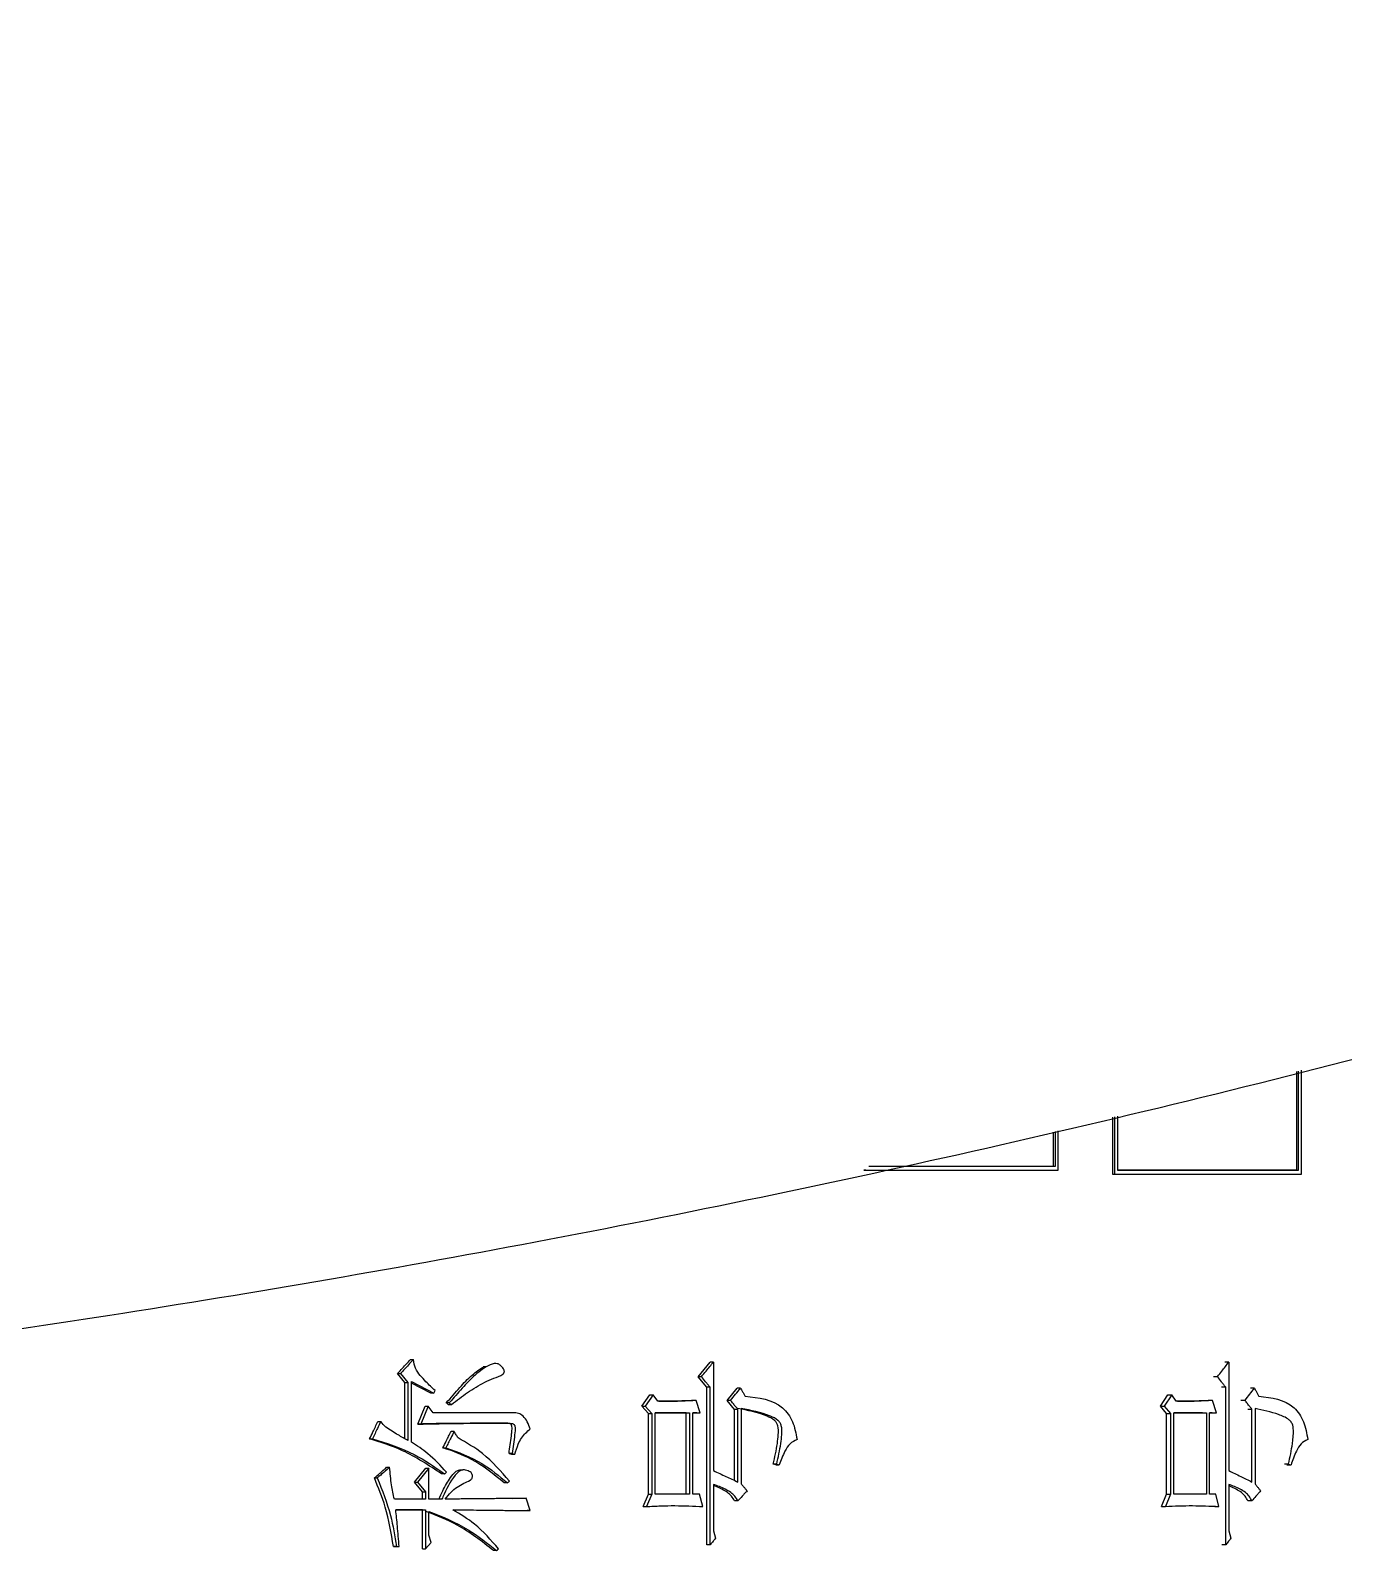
# Model space of a CAD drawing. Header units: millimetres. Extents: x 2687 to 4367, y 1046 to 2234.
# Drawn here: x 3458.55 to 3475.95, y 1383.88 to 1404.03 of the extents above; entities that cross this region are included whole.
import ezdxf

# ---------------------------------------------------------------- set-up
doc = ezdxf.new("R2010")
doc.units = ezdxf.units.MM

msp = doc.modelspace()

# ---------------------------------------------------------------- linework, layer by layer
at = {"color": 7, "linetype": 'Continuous', "lineweight": 25}
for p, q in [((3475.322, 1390.23), (3475.322, 1388.922)), ((3475.349, 1388.922), (3475.349, 1390.237)), ((3475.387, 1388.872), (3475.387, 1390.247)), ((3472.886, 1389.625), (3472.886, 1388.872)), ((3472.912, 1389.631), (3472.912, 1388.872)), ((3472.951, 1389.641), (3472.951, 1388.922)), ((3472.098, 1389.429), (3472.098, 1388.972)), ((3472.123, 1389.435), (3472.123, 1388.972)), ((3472.162, 1388.922), (3472.162, 1389.445)), ((3472.123, 1388.972), (3472.098, 1388.972)), ((3469.59, 1388.922), (3472.137, 1388.922)), ((3469.614, 1388.922), (3469.59, 1388.922)), ((3472.137, 1388.922), (3472.162, 1388.922)), ((3472.886, 1388.872), (3473.325, 1388.872)), ((3472.886, 1388.872), (3472.912, 1388.872)), ((3473.528, 1388.872), (3475.36, 1388.872)), ((3475.322, 1388.922), (3475.349, 1388.922)), ((3475.36, 1388.872), (3475.387, 1388.872)), ((3463.582, 1386.414), (3463.622, 1386.414)), ((3467.395, 1386.186), (3467.552, 1386.381)), ((3467.597, 1386.381), (3467.552, 1386.381)), ((3467.597, 1386.381), (3467.597, 1384.942)), ((3474.425, 1386.381), (3474.372, 1386.381)), ((3474.425, 1386.381), (3474.425, 1384.942)), ((3463.412, 1386.23), (3463.451, 1386.23)), ((3463.51, 1386.111), (3463.412, 1386.23)), ((3463.451, 1386.23), (3463.55, 1386.111)), ((3464.587, 1386.317), (3464.546, 1386.317)), ((3467.439, 1386.186), (3467.395, 1386.186)), ((3467.508, 1386.046), (3467.395, 1386.186)), ((3474.276, 1386.186), (3474.223, 1386.186)), ((3463.51, 1386.111), (3463.55, 1386.111)), ((3463.51, 1385.365), (3463.51, 1386.111)), ((3463.55, 1386.111), (3463.55, 1385.343)), ((3463.595, 1386.121), (3463.892, 1385.97)), ((3463.595, 1385.321), (3463.595, 1386.121)), ((3463.852, 1385.97), (3463.595, 1386.101)), ((3463.892, 1385.97), (3463.852, 1385.97)), ((3463.892, 1385.97), (3463.909, 1386.002)), ((3466.648, 1385.797), (3466.754, 1385.948)), ((3466.797, 1385.948), (3466.691, 1385.797)), ((3466.754, 1385.948), (3466.797, 1385.948)), ((3466.859, 1385.862), (3466.797, 1385.948)), ((3467.553, 1386.046), (3467.508, 1386.046)), ((3467.508, 1383.958), (3467.508, 1386.046)), ((3467.553, 1383.958), (3467.553, 1386.046)), ((3467.779, 1385.873), (3467.91, 1386.035)), ((3467.956, 1386.035), (3467.91, 1386.035)), ((3473.518, 1385.797), (3473.617, 1385.948)), ((3473.67, 1385.948), (3473.57, 1385.797)), ((3473.617, 1385.948), (3473.67, 1385.948)), ((3473.728, 1385.862), (3473.67, 1385.948)), ((3474.384, 1386.046), (3474.33, 1386.046)), ((3474.384, 1383.958), (3474.384, 1386.046)), ((3474.764, 1386.035), (3474.71, 1386.035)), ((3463.681, 1385.559), (3463.78, 1385.797)), ((3463.82, 1385.797), (3463.721, 1385.559)), ((3463.78, 1385.797), (3463.82, 1385.797)), ((3463.883, 1385.71), (3463.82, 1385.797)), ((3464.098, 1385.84), (3464.058, 1385.84)), ((3464.085, 1385.819), (3464.125, 1385.819)), ((3466.648, 1385.797), (3466.691, 1385.797)), ((3466.736, 1385.7), (3466.648, 1385.797)), ((3466.691, 1385.797), (3466.78, 1385.7)), ((3467.369, 1385.873), (3467.324, 1385.873)), ((3467.421, 1385.71), (3467.369, 1385.873)), ((3467.824, 1385.873), (3467.779, 1385.873)), ((3467.875, 1385.754), (3467.779, 1385.873)), ((3467.921, 1385.754), (3467.875, 1385.754)), ((3467.875, 1384.812), (3467.875, 1385.754)), ((3467.921, 1384.791), (3467.921, 1385.754)), ((3467.964, 1385.765), (3467.964, 1384.769)), ((3473.518, 1385.797), (3473.57, 1385.797)), ((3473.601, 1385.7), (3473.518, 1385.797)), ((3473.57, 1385.797), (3473.653, 1385.7)), ((3474.21, 1385.873), (3474.157, 1385.873)), ((3474.26, 1385.71), (3474.21, 1385.873)), ((3474.64, 1385.873), (3474.586, 1385.873)), ((3474.731, 1385.754), (3474.677, 1385.754)), ((3474.731, 1384.791), (3474.731, 1385.754)), ((3474.772, 1385.765), (3474.772, 1384.769)), ((3463.681, 1385.559), (3463.721, 1385.559)), ((3464.948, 1385.71), (3463.883, 1385.71)), ((3464.862, 1385.57), (3464.903, 1385.57)), ((3466.736, 1385.7), (3466.78, 1385.7)), ((3466.736, 1384.629), (3466.736, 1385.7)), ((3466.78, 1385.7), (3466.78, 1384.629)), ((3466.824, 1384.629), (3466.824, 1385.71)), ((3466.824, 1385.71), (3467.281, 1385.71)), ((3467.237, 1385.71), (3466.824, 1385.71)), ((3467.237, 1385.71), (3467.281, 1385.71)), ((3467.237, 1384.629), (3467.237, 1385.71)), ((3467.281, 1385.71), (3467.281, 1384.629)), ((3467.325, 1384.629), (3467.325, 1385.71)), ((3467.325, 1385.71), (3467.421, 1385.71)), ((3467.377, 1385.71), (3467.325, 1385.71)), ((3467.377, 1385.71), (3467.421, 1385.71)), ((3473.601, 1385.7), (3473.653, 1385.7)), ((3473.601, 1384.629), (3473.601, 1385.7)), ((3473.653, 1385.7), (3473.653, 1384.629)), ((3473.695, 1385.71), (3474.127, 1385.71)), ((3474.074, 1385.71), (3473.695, 1385.71)), ((3473.695, 1384.629), (3473.695, 1385.71)), ((3474.074, 1385.71), (3474.127, 1385.71)), ((3474.127, 1385.71), (3474.127, 1384.629)), ((3474.169, 1384.629), (3474.169, 1385.71)), ((3474.169, 1385.71), (3474.26, 1385.71)), ((3474.206, 1385.71), (3474.169, 1385.71)), ((3474.206, 1385.71), (3474.26, 1385.71)), ((3463.042, 1385.364), (3463.081, 1385.364)), ((3464.161, 1385.462), (3464.121, 1385.462)), ((3464.013, 1385.245), (3464.053, 1385.245)), ((3464.93, 1385.17), (3464.889, 1385.17)), ((3464.889, 1385.17), (3464.924, 1385.159)), ((3464.93, 1385.17), (3464.966, 1385.159)), ((3463.268, 1384.986), (3463.307, 1384.986)), ((3463.636, 1384.791), (3463.789, 1384.975)), ((3463.829, 1384.975), (3463.676, 1384.791)), ((3463.789, 1384.975), (3463.829, 1384.975)), ((3463.829, 1384.564), (3463.829, 1384.975)), ((3464.276, 1384.95), (3464.235, 1384.95)), ((3468.435, 1385.029), (3468.39, 1385.029)), ((3468.424, 1385.018), (3468.39, 1385.029)), ((3468.424, 1385.018), (3468.47, 1385.018)), ((3468.435, 1385.029), (3468.47, 1385.018)), ((3475.216, 1385.029), (3475.162, 1385.029)), ((3475.194, 1385.018), (3475.249, 1385.018)), ((3475.216, 1385.029), (3475.249, 1385.018)), ((3463.105, 1384.845), (3463.144, 1384.845)), ((3463.636, 1384.791), (3463.676, 1384.791)), ((3463.744, 1384.661), (3463.636, 1384.791)), ((3463.676, 1384.791), (3463.784, 1384.661)), ((3464.035, 1384.899), (3463.995, 1384.899)), ((3464.867, 1384.78), (3464.826, 1384.78)), ((3467.597, 1384.759), (3467.597, 1384.142)), ((3474.425, 1384.759), (3474.425, 1384.142)), ((3463.784, 1384.564), (3463.37, 1384.564)), ((3463.744, 1384.661), (3463.784, 1384.661)), ((3463.744, 1384.564), (3463.744, 1384.661)), ((3463.784, 1384.661), (3463.784, 1384.564)), ((3463.999, 1384.564), (3463.829, 1384.564)), ((3464.938, 1384.573), (3465.076, 1384.575)), ((3465.076, 1384.575), (3465.117, 1384.575)), ((3465.171, 1384.412), (3465.117, 1384.575)), ((3466.666, 1384.466), (3466.736, 1384.629)), ((3466.78, 1384.629), (3466.709, 1384.466)), ((3466.736, 1384.629), (3466.78, 1384.629)), ((3467.281, 1384.629), (3466.824, 1384.629)), ((3467.413, 1384.629), (3467.325, 1384.629)), ((3467.457, 1384.466), (3467.413, 1384.629)), ((3467.921, 1384.542), (3467.875, 1384.542)), ((3473.534, 1384.467), (3473.601, 1384.629)), ((3473.653, 1384.629), (3473.587, 1384.467)), ((3473.601, 1384.629), (3473.653, 1384.629)), ((3474.127, 1384.629), (3473.695, 1384.629)), ((3474.251, 1384.629), (3474.169, 1384.629)), ((3474.293, 1384.467), (3474.251, 1384.629)), ((3474.731, 1384.542), (3474.677, 1384.542)), ((3463.388, 1384.423), (3463.784, 1384.423)), ((3463.744, 1384.423), (3463.388, 1384.423)), ((3463.744, 1384.423), (3463.784, 1384.423)), ((3463.744, 1383.904), (3463.744, 1384.423)), ((3463.784, 1384.423), (3463.784, 1383.904)), ((3463.829, 1384.088), (3463.829, 1384.401)), ((3465.171, 1384.412), (3465.129, 1384.412)), ((3466.666, 1384.466), (3466.709, 1384.466)), ((3467.412, 1384.466), (3467.457, 1384.466)), ((3473.534, 1384.467), (3473.587, 1384.467)), ((3474.24, 1384.467), (3474.293, 1384.467)), ((3467.597, 1384.142), (3467.623, 1384.045)), ((3474.425, 1384.142), (3474.45, 1384.045)), ((3463.397, 1383.936), (3463.358, 1383.936)), ((3463.358, 1383.936), (3463.394, 1383.936)), ((3463.394, 1383.936), (3463.433, 1383.936)), ((3463.397, 1383.936), (3463.433, 1383.936)), ((3463.784, 1383.904), (3463.856, 1383.99)), ((3463.856, 1383.99), (3463.829, 1384.088)), ((3467.553, 1383.958), (3467.508, 1383.958)), ((3474.384, 1383.958), (3474.331, 1383.958)), ((3463.744, 1383.904), (3463.784, 1383.904)), ((3464.725, 1383.882), (3464.684, 1383.882))]:
    msp.add_line(p, q, dxfattribs=at)
at = {"color": 7, "linetype": 'Continuous', "lineweight": 25, "flags": 128}
for points in [[(3464.085, 1385.819), (3464.078, 1385.824), (3464.071, 1385.83), (3464.058, 1385.84)], [(3464.098, 1385.84), (3464.111, 1385.829), (3464.125, 1385.819)], [(3464.924, 1385.159), (3464.941, 1385.159), (3464.953, 1385.159), (3464.966, 1385.159)], [(3464.035, 1384.899), (3464.042, 1384.905), (3464.052, 1384.913), (3464.062, 1384.921)], [(3464.867, 1384.78), (3464.874, 1384.786), (3464.884, 1384.794), (3464.894, 1384.802)], [(3464.725, 1383.882), (3464.738, 1383.893), (3464.751, 1383.904)]]:
    msp.add_lwpolyline(points, dxfattribs=at)
at = {"color": 7, "linetype": 'Continuous', "lineweight": 25}
for points, knots in [([(3433.103, 1384.998), (3435.663, 1385.023), (3439.244, 1385.058), (3444.513, 1385.337), (3448.977, 1385.672), (3454.293, 1386.238), (3459.862, 1387.011), (3465.676, 1388.021), (3471.647, 1389.277), (3477.723, 1390.788), (3483.861, 1392.558), (3490.026, 1394.593), (3496.19, 1396.892), (3502.327, 1399.457), (3508.415, 1402.288), (3514.434, 1405.381), (3520.367, 1408.736), (3526.196, 1412.348), (3531.906, 1416.214), (3537.482, 1420.328), (3542.909, 1424.685), (3548.175, 1429.279), (3553.266, 1434.104), (3558.171, 1439.151), (3562.878, 1444.414), (3567.375, 1449.884), (3571.654, 1455.553), (3575.702, 1461.41), (3579.512, 1467.446), (3583.074, 1473.652), (3586.379, 1480.017), (3589.42, 1486.53), (3592.189, 1493.179), (3594.679, 1499.953), (3596.885, 1506.841), (3598.799, 1513.83), (3600.418, 1520.907), (3601.736, 1528.061), (3602.749, 1535.278), (3603.453, 1542.545), (3603.846, 1549.849), (3603.925, 1557.177), (3603.688, 1564.515), (3603.134, 1571.85), (3602.261, 1579.168), (3601.071, 1586.455), (3599.563, 1593.697), (3597.738, 1600.882), (3595.598, 1607.995), (3593.144, 1615.022), (3590.379, 1621.951), (3587.306, 1628.767), (3583.929, 1635.458), (3580.251, 1642.01), (3576.278, 1648.41), (3572.013, 1654.645), (3567.462, 1660.703), (3562.63, 1666.571), (3557.522, 1672.238), (3552.146, 1677.69), (3546.699, 1682.738), (3541.226, 1687.39), (3535.768, 1691.66), (3530.143, 1695.702), (3524.361, 1699.51), (3518.434, 1703.079), (3512.371, 1706.4), (3506.185, 1709.471), (3499.889, 1712.284), (3493.495, 1714.836), (3487.02, 1717.122), (3480.482, 1719.139), (3473.907, 1720.881), (3467.335, 1722.346), (3460.841, 1723.527), (3454.551, 1724.425), (3449.028, 1725.008), (3444.145, 1725.376), (3439.321, 1725.615), (3433.346, 1725.732), (3427.829, 1725.622), (3422.56, 1725.35), (3418.096, 1725.013), (3412.78, 1724.448), (3407.211, 1723.674), (3401.397, 1722.664), (3395.426, 1721.408), (3389.35, 1719.898), (3383.212, 1718.127), (3377.047, 1716.093), (3370.883, 1713.793), (3364.746, 1711.228), (3358.658, 1708.398), (3352.639, 1705.304), (3346.706, 1701.949), (3340.877, 1698.337), (3335.167, 1694.472), (3329.592, 1690.357), (3324.164, 1686), (3318.899, 1681.406), (3313.807, 1676.582), (3308.902, 1671.534), (3304.196, 1666.271), (3299.698, 1660.801), (3295.42, 1655.133), (3291.371, 1649.275), (3287.561, 1643.239), (3283.999, 1637.033), (3280.695, 1630.668), (3277.652, 1624.156), (3274.89, 1617.505), (3272.553, 1611.223), (3271.274, 1607.118), (3270.711, 1605.309)], [0, 0, 0, 0, 0.010207, 0.014274, 0.021037, 0.028056, 0.035587, 0.043451, 0.051578, 0.059911, 0.06841, 0.077044, 0.085791, 0.094634, 0.103558, 0.112554, 0.121612, 0.130726, 0.13989, 0.149098, 0.158347, 0.167633, 0.176954, 0.186306, 0.195688, 0.205098, 0.214535, 0.223996, 0.233481, 0.242989, 0.252518, 0.262068, 0.271639, 0.281229, 0.290838, 0.300466, 0.310113, 0.319778, 0.329461, 0.339162, 0.348881, 0.358618, 0.368373, 0.378146, 0.387938, 0.397748, 0.407578, 0.417427, 0.427296, 0.437185, 0.447097, 0.457031, 0.466988, 0.47697, 0.486979, 0.497016, 0.507082, 0.517181, 0.527315, 0.537488, 0.547704, 0.556915, 0.566123, 0.575327, 0.584526, 0.593719, 0.602905, 0.612082, 0.621247, 0.630396, 0.639524, 0.64862, 0.657668, 0.666638, 0.675463, 0.683979, 0.691963, 0.697606, 0.703501, 0.71122, 0.721427, 0.725494, 0.732257, 0.739276, 0.746807, 0.754671, 0.762798, 0.771131, 0.77963, 0.788264, 0.797011, 0.805853, 0.814778, 0.823774, 0.832832, 0.841946, 0.85111, 0.860318, 0.869567, 0.878853, 0.888174, 0.897526, 0.906908, 0.916318, 0.925755, 0.935216, 0.944701, 0.954208, 0.963738, 0.973288, 0.982858, 0.992449, 1, 1, 1, 1]), ([(3472.123, 1388.972), (3471.871, 1388.972), (3471.365, 1388.972), (3470.542, 1388.972), (3469.969, 1388.972), (3469.654, 1388.972)], [0, 0, 0, 0, 0.309667, 0.619333, 1, 1, 1, 1]), ([(3472.098, 1388.972), (3471.894, 1388.972), (3471.486, 1388.972), (3470.674, 1388.972), (3470.06, 1388.972), (3469.654, 1388.972)], [0, 0, 0, 0, 0.252458, 0.504916, 1, 1, 1, 1]), ([(3469.614, 1388.922), (3469.871, 1388.922), (3470.385, 1388.922), (3471.236, 1388.922), (3471.826, 1388.922), (3472.162, 1388.922)], [0, 0, 0, 0, 0.300085, 0.60017, 1, 1, 1, 1]), ([(3472.912, 1388.872), (3473.162, 1388.872), (3473.662, 1388.872), (3474.488, 1388.872), (3475.06, 1388.872), (3475.387, 1388.872)], [0, 0, 0, 0, 0.300085, 0.60017, 1, 1, 1, 1]), ([(3472.951, 1388.922), (3473.201, 1388.922), (3473.701, 1388.922), (3474.501, 1388.922), (3475.048, 1388.922), (3475.349, 1388.922)], [0, 0, 0, 0, 0.309667, 0.619333, 1, 1, 1, 1]), ([(3475.322, 1388.922), (3475.124, 1388.922), (3474.729, 1388.922), (3473.941, 1388.922), (3473.345, 1388.922), (3472.951, 1388.922)], [0, 0, 0, 0, 0.252756, 0.505512, 1, 1, 1, 1]), ([(3463.412, 1386.23), (3463.434, 1386.253), (3463.473, 1386.296), (3463.53, 1386.357), (3463.565, 1386.395), (3463.582, 1386.414)], [0, 0, 0, 0, 0.386356, 0.693178, 1, 1, 1, 1]), ([(3463.622, 1386.414), (3463.6, 1386.39), (3463.56, 1386.347), (3463.503, 1386.286), (3463.468, 1386.248), (3463.451, 1386.23)], [0, 0, 0, 0, 0.386102, 0.693051, 1, 1, 1, 1]), ([(3463.909, 1386.002), (3463.868, 1386.041), (3463.8, 1386.105), (3463.713, 1386.202), (3463.642, 1386.295), (3463.629, 1386.374), (3463.622, 1386.414)], [0, 0, 0, 0, 0.335019, 0.553277, 0.774167, 1, 1, 1, 1]), ([(3464.125, 1385.819), (3464.196, 1385.873), (3464.337, 1385.982), (3464.528, 1386.095), (3464.684, 1386.172), (3464.778, 1386.192), (3464.819, 1386.229), (3464.826, 1386.243), (3464.828, 1386.259), (3464.823, 1386.28), (3464.805, 1386.31), (3464.775, 1386.34), (3464.735, 1386.361), (3464.687, 1386.364), (3464.582, 1386.324), (3464.436, 1386.212), (3464.266, 1386.033), (3464.155, 1385.907), (3464.099, 1385.842), (3464.098, 1385.84)], [0, 0, 0, 0, 0.146382, 0.292955, 0.366204, 0.439427, 0.447746, 0.45616, 0.463429, 0.472823, 0.489455, 0.518149, 0.540935, 0.563855, 0.597101, 0.728178, 0.861562, 0.99717, 1, 1, 1, 1]), ([(3467.439, 1386.186), (3467.459, 1386.211), (3467.496, 1386.256), (3467.548, 1386.321), (3467.581, 1386.361), (3467.597, 1386.381)], [0, 0, 0, 0, 0.384573, 0.692287, 1, 1, 1, 1]), ([(3474.276, 1386.186), (3474.295, 1386.211), (3474.33, 1386.256), (3474.379, 1386.321), (3474.41, 1386.361), (3474.425, 1386.381)], [0, 0, 0, 0, 0.384573, 0.692287, 1, 1, 1, 1]), ([(3464.058, 1385.84), (3464.118, 1385.908), (3464.228, 1386.034), (3464.384, 1386.204), (3464.497, 1386.281), (3464.547, 1386.315)], [0, 0, 0, 0, 0.394472, 0.728822, 1, 1, 1, 1]), ([(3467.553, 1386.046), (3467.543, 1386.058), (3467.523, 1386.083), (3467.485, 1386.13), (3467.457, 1386.164), (3467.439, 1386.186)], [0, 0, 0, 0, 0.266245, 0.532491, 1, 1, 1, 1]), ([(3474.384, 1386.046), (3474.374, 1386.058), (3474.355, 1386.083), (3474.319, 1386.13), (3474.293, 1386.165), (3474.276, 1386.186)], [0, 0, 0, 0, 0.266245, 0.532491, 1, 1, 1, 1]), ([(3467.824, 1385.873), (3467.846, 1385.9), (3467.89, 1385.954), (3467.934, 1386.008), (3467.956, 1386.035)], [0, 0, 0, 0, 0.499999, 1, 1, 1, 1]), ([(3467.956, 1386.035), (3467.963, 1386.021), (3467.978, 1385.996), (3467.998, 1385.96), (3468.01, 1385.938), (3468.017, 1385.927)], [0, 0, 0, 0, 0.39043, 0.695215, 1, 1, 1, 1]), ([(3474.64, 1385.873), (3474.661, 1385.9), (3474.702, 1385.954), (3474.743, 1386.008), (3474.764, 1386.035)], [0, 0, 0, 0, 0.499999, 1, 1, 1, 1]), ([(3474.764, 1386.035), (3474.771, 1386.021), (3474.785, 1385.996), (3474.804, 1385.96), (3474.816, 1385.938), (3474.822, 1385.927)], [0, 0, 0, 0, 0.39043, 0.695215, 1, 1, 1, 1]), ([(3467.369, 1385.873), (3467.365, 1385.872), (3467.356, 1385.872), (3467.344, 1385.871), (3467.331, 1385.871), (3467.318, 1385.87), (3467.306, 1385.869), (3467.293, 1385.869), (3467.283, 1385.868), (3467.272, 1385.868), (3467.262, 1385.867), (3467.249, 1385.867), (3467.232, 1385.866), (3467.216, 1385.865), (3467.199, 1385.865), (3467.186, 1385.865), (3467.169, 1385.864), (3467.153, 1385.864), (3467.136, 1385.863), (3467.123, 1385.863), (3467.106, 1385.863), (3467.089, 1385.862), (3467.073, 1385.862), (3467.056, 1385.862), (3467.039, 1385.862), (3467.022, 1385.862), (3467.01, 1385.862), (3466.997, 1385.862), (3466.984, 1385.862), (3466.974, 1385.862), (3466.965, 1385.862), (3466.957, 1385.862), (3466.948, 1385.862), (3466.94, 1385.862), (3466.934, 1385.862), (3466.927, 1385.862), (3466.919, 1385.862), (3466.911, 1385.862), (3466.902, 1385.862), (3466.894, 1385.862), (3466.885, 1385.862), (3466.877, 1385.862), (3466.869, 1385.862), (3466.863, 1385.862), (3466.859, 1385.862)], [0, 0, 0, 0, 0.024742, 0.049483, 0.074225, 0.098967, 0.123709, 0.14845, 0.173192, 0.185563, 0.210305, 0.235047, 0.259788, 0.309272, 0.334014, 0.358756, 0.383497, 0.432981, 0.457723, 0.482464, 0.507206, 0.55669, 0.581432, 0.606173, 0.655657, 0.680399, 0.70514, 0.729882, 0.754624, 0.779366, 0.791736, 0.804107, 0.828849, 0.84122, 0.853591, 0.865962, 0.878333, 0.903074, 0.915445, 0.927816, 0.952558, 0.964929, 0.9773, 1, 1, 1, 1]), ([(3466.874, 1385.862), (3466.888, 1385.862), (3466.97, 1385.862), (3467.121, 1385.863), (3467.257, 1385.87), (3467.324, 1385.873)], [0, 0, 0, 0, 0.093797, 0.546774, 1, 1, 1, 1]), ([(3467.921, 1385.754), (3467.91, 1385.766), (3467.889, 1385.792), (3467.857, 1385.832), (3467.835, 1385.859), (3467.824, 1385.873)], [0, 0, 0, 0, 0.314653, 0.657326, 1, 1, 1, 1]), ([(3468.39, 1385.029), (3468.41, 1385.12), (3468.439, 1385.248), (3468.458, 1385.418), (3468.46, 1385.513), (3468.436, 1385.578), (3468.389, 1385.627), (3468.218, 1385.708), (3468.05, 1385.74), (3467.919, 1385.765)], [0, 0, 0, 0, 0.238634, 0.338047, 0.438194, 0.475532, 0.512995, 0.619423, 1, 1, 1, 1]), ([(3468.435, 1385.029), (3468.456, 1385.12), (3468.485, 1385.248), (3468.504, 1385.418), (3468.506, 1385.513), (3468.482, 1385.578), (3468.435, 1385.627), (3468.264, 1385.708), (3468.096, 1385.74), (3467.964, 1385.765)], [0, 0, 0, 0, 0.238484, 0.337767, 0.43778, 0.475122, 0.512592, 0.618725, 1, 1, 1, 1]), ([(3468.017, 1385.927), (3468.197, 1385.909), (3468.452, 1385.883), (3468.662, 1385.594), (3468.69, 1385.435), (3468.705, 1385.353)], [0, 0, 0, 0, 0.544628, 0.767125, 1, 1, 1, 1]), ([(3474.21, 1385.873), (3474.206, 1385.873), (3474.198, 1385.872), (3474.186, 1385.871), (3474.174, 1385.871), (3474.163, 1385.87), (3474.151, 1385.869), (3474.139, 1385.869), (3474.129, 1385.868), (3474.119, 1385.868), (3474.109, 1385.867), (3474.097, 1385.867), (3474.081, 1385.866), (3474.065, 1385.866), (3474.049, 1385.865), (3474.038, 1385.865), (3474.022, 1385.864), (3474.006, 1385.864), (3473.99, 1385.863), (3473.978, 1385.863), (3473.962, 1385.863), (3473.946, 1385.863), (3473.93, 1385.862), (3473.914, 1385.862), (3473.898, 1385.862), (3473.883, 1385.862), (3473.871, 1385.862), (3473.859, 1385.862), (3473.847, 1385.862), (3473.837, 1385.862), (3473.829, 1385.862), (3473.821, 1385.862), (3473.813, 1385.862), (3473.805, 1385.862), (3473.799, 1385.862), (3473.793, 1385.862), (3473.785, 1385.862), (3473.777, 1385.862), (3473.769, 1385.862), (3473.761, 1385.862), (3473.753, 1385.862), (3473.745, 1385.862), (3473.738, 1385.862), (3473.732, 1385.862), (3473.728, 1385.862)], [0, 0, 0, 0, 0.024742, 0.049483, 0.074225, 0.098967, 0.123709, 0.14845, 0.173192, 0.185563, 0.210305, 0.235047, 0.259788, 0.309272, 0.334014, 0.358756, 0.383497, 0.432981, 0.457723, 0.482464, 0.507206, 0.55669, 0.581431, 0.606173, 0.655657, 0.680399, 0.70514, 0.729882, 0.754624, 0.779366, 0.791736, 0.804107, 0.828849, 0.84122, 0.853591, 0.865962, 0.878333, 0.903074, 0.915445, 0.927816, 0.952558, 0.964929, 0.9773, 1, 1, 1, 1]), ([(3473.746, 1385.862), (3473.754, 1385.862), (3473.827, 1385.862), (3473.964, 1385.863), (3474.093, 1385.87), (3474.157, 1385.873)], [0, 0, 0, 0, 0.061457, 0.530599, 1, 1, 1, 1]), ([(3474.731, 1385.754), (3474.721, 1385.766), (3474.701, 1385.792), (3474.671, 1385.832), (3474.65, 1385.859), (3474.64, 1385.873)], [0, 0, 0, 0, 0.314653, 0.657326, 1, 1, 1, 1]), ([(3475.216, 1385.029), (3475.236, 1385.119), (3475.259, 1385.229), (3475.276, 1385.371), (3475.282, 1385.452), (3475.279, 1385.532), (3475.253, 1385.589), (3475.192, 1385.644), (3475.03, 1385.71), (3474.877, 1385.743), (3474.772, 1385.765)], [0, 0, 0, 0, 0.237785, 0.287938, 0.366632, 0.446055, 0.486951, 0.527634, 0.676721, 1, 1, 1, 1]), ([(3474.822, 1385.927), (3474.992, 1385.909), (3475.232, 1385.883), (3475.43, 1385.594), (3475.457, 1385.435), (3475.47, 1385.354)], [0, 0, 0, 0, 0.544628, 0.767125, 1, 1, 1, 1]), ([(3463.042, 1385.364), (3463.057, 1385.394), (3463.082, 1385.447), (3463.118, 1385.523), (3463.14, 1385.569), (3463.151, 1385.591)], [0, 0, 0, 0, 0.394967, 0.69748, 1, 1, 1, 1]), ([(3463.19, 1385.591), (3463.175, 1385.562), (3463.15, 1385.509), (3463.114, 1385.433), (3463.092, 1385.387), (3463.081, 1385.364)], [0, 0, 0, 0, 0.394861, 0.69743, 1, 1, 1, 1]), ([(3463.151, 1385.591), (3463.154, 1385.591), (3463.16, 1385.591), (3463.173, 1385.591), (3463.183, 1385.591), (3463.19, 1385.591)], [0, 0, 0, 0, 0.2525, 0.505, 1, 1, 1, 1]), ([(3463.55, 1385.343), (3463.507, 1385.366), (3463.435, 1385.405), (3463.339, 1385.464), (3463.256, 1385.516), (3463.212, 1385.566), (3463.19, 1385.591)], [0, 0, 0, 0, 0.337761, 0.556951, 0.777135, 1, 1, 1, 1]), ([(3464.862, 1385.57), (3464.724, 1385.57), (3464.491, 1385.569), (3464.098, 1385.568), (3463.842, 1385.563), (3463.681, 1385.559)], [0, 0, 0, 0, 0.351751, 0.593192, 1, 1, 1, 1]), ([(3463.721, 1385.559), (3463.728, 1385.559), (3463.742, 1385.559), (3463.763, 1385.56), (3463.785, 1385.561), (3463.806, 1385.561), (3463.827, 1385.561), (3463.845, 1385.562), (3463.863, 1385.562), (3463.881, 1385.563), (3463.902, 1385.563), (3463.93, 1385.564), (3463.966, 1385.564), (3464.008, 1385.565), (3464.044, 1385.566), (3464.079, 1385.566), (3464.115, 1385.567), (3464.157, 1385.567), (3464.193, 1385.568), (3464.228, 1385.568), (3464.264, 1385.568), (3464.306, 1385.569), (3464.342, 1385.569), (3464.377, 1385.569), (3464.412, 1385.569), (3464.469, 1385.569), (3464.54, 1385.569), (3464.603, 1385.57), (3464.642, 1385.57), (3464.66, 1385.57), (3464.678, 1385.57), (3464.695, 1385.57), (3464.713, 1385.57), (3464.731, 1385.57), (3464.752, 1385.57), (3464.769, 1385.57), (3464.782, 1385.57), (3464.791, 1385.57), (3464.799, 1385.57), (3464.808, 1385.57), (3464.817, 1385.57), (3464.826, 1385.57), (3464.837, 1385.57), (3464.845, 1385.57), (3464.854, 1385.57), (3464.863, 1385.57), (3464.874, 1385.57), (3464.882, 1385.57), (3464.892, 1385.57), (3464.899, 1385.57), (3464.903, 1385.57)], [0, 0, 0, 0, 0.0179705, 0.035941, 0.0539114, 0.0718819, 0.0898524, 0.1078229, 0.1168081, 0.1347786, 0.152749, 0.1707195, 0.2066605, 0.2426014, 0.2785424, 0.2965129, 0.3324539, 0.3683948, 0.4043358, 0.4223063, 0.4582472, 0.4941882, 0.5301291, 0.5480996, 0.5840406, 0.6199815, 0.6918635, 0.7637454, 0.7817158, 0.7907011, 0.8086716, 0.826642, 0.8356273, 0.8535978, 0.8715682, 0.8895387, 0.8985239, 0.9030166, 0.9120018, 0.920987, 0.9254797, 0.9344649, 0.9434501, 0.9524354, 0.956928, 0.9659132, 0.9748985, 0.9838837, 0.9883763, 1, 1, 1, 1]), ([(3464.889, 1385.17), (3464.9, 1385.247), (3464.915, 1385.341), (3464.926, 1385.449), (3464.929, 1385.49), (3464.93, 1385.52), (3464.924, 1385.541), (3464.917, 1385.553), (3464.904, 1385.563), (3464.885, 1385.569), (3464.87, 1385.569), (3464.862, 1385.57)], [0, 0, 0, 0, 0.518554, 0.63647, 0.716192, 0.79519, 0.830159, 0.859959, 0.88982, 0.943206, 1, 1, 1, 1]), ([(3464.903, 1385.57), (3464.915, 1385.569), (3464.931, 1385.568), (3464.95, 1385.56), (3464.96, 1385.55), (3464.967, 1385.536), (3464.974, 1385.491), (3464.962, 1385.409), (3464.949, 1385.293), (3464.936, 1385.211), (3464.93, 1385.17)], [0, 0, 0, 0, 0.083125, 0.11875, 0.147804, 0.176837, 0.225893, 0.446677, 0.723242, 1, 1, 1, 1]), ([(3465.171, 1385.494), (3465.146, 1385.558), (3465.112, 1385.646), (3465.016, 1385.707), (3464.97, 1385.709), (3464.948, 1385.71)], [0, 0, 0, 0, 0.574092, 0.788689, 1, 1, 1, 1]), ([(3463.995, 1384.899), (3463.827, 1385.011), (3463.528, 1385.21), (3463.19, 1385.317), (3463.042, 1385.364)], [0, 0, 0, 0, 0.562345, 1, 1, 1, 1]), ([(3463.081, 1385.364), (3463.27, 1385.305), (3463.609, 1385.198), (3463.904, 1384.991), (3464.035, 1384.899)], [0, 0, 0, 0, 0.556899, 1, 1, 1, 1]), ([(3464.013, 1385.245), (3464.028, 1385.275), (3464.053, 1385.326), (3464.089, 1385.398), (3464.11, 1385.44), (3464.121, 1385.462)], [0, 0, 0, 0, 0.410293, 0.705146, 1, 1, 1, 1]), ([(3464.161, 1385.462), (3464.146, 1385.432), (3464.121, 1385.381), (3464.085, 1385.309), (3464.064, 1385.267), (3464.053, 1385.245)], [0, 0, 0, 0, 0.410172, 0.705086, 1, 1, 1, 1]), ([(3464.215, 1385.375), (3464.206, 1385.39), (3464.188, 1385.418), (3464.17, 1385.447), (3464.161, 1385.462)], [0, 0, 0, 0, 0.499999, 1, 1, 1, 1]), ([(3464.894, 1384.802), (3464.782, 1384.932), (3464.583, 1385.164), (3464.326, 1385.311), (3464.214, 1385.375)], [0, 0, 0, 0, 0.564262, 1, 1, 1, 1]), ([(3464.966, 1385.159), (3464.98, 1385.204), (3465.003, 1385.278), (3465.05, 1385.374), (3465.106, 1385.441), (3465.149, 1385.476), (3465.171, 1385.494)], [0, 0, 0, 0, 0.347242, 0.568885, 0.786213, 1, 1, 1, 1]), ([(3468.705, 1385.353), (3468.672, 1385.338), (3468.604, 1385.306), (3468.529, 1385.178), (3468.493, 1385.079), (3468.47, 1385.018)], [0, 0, 0, 0, 0.267599, 0.548584, 1, 1, 1, 1]), ([(3475.47, 1385.354), (3475.439, 1385.338), (3475.375, 1385.306), (3475.305, 1385.178), (3475.27, 1385.079), (3475.249, 1385.018)], [0, 0, 0, 0, 0.267599, 0.548584, 1, 1, 1, 1]), ([(3464.062, 1384.921), (3463.982, 1385.007), (3463.84, 1385.16), (3463.669, 1385.272), (3463.595, 1385.321)], [0, 0, 0, 0, 0.563218, 1, 1, 1, 1]), ([(3464.826, 1384.78), (3464.686, 1384.894), (3464.437, 1385.096), (3464.142, 1385.2), (3464.013, 1385.245)], [0, 0, 0, 0, 0.564, 1, 1, 1, 1]), ([(3464.053, 1385.245), (3464.217, 1385.185), (3464.512, 1385.077), (3464.758, 1384.871), (3464.867, 1384.78)], [0, 0, 0, 0, 0.555457, 1, 1, 1, 1]), ([(3463.106, 1384.845), (3463.13, 1384.866), (3463.169, 1384.9), (3463.223, 1384.947), (3463.253, 1384.973), (3463.268, 1384.986)], [0, 0, 0, 0, 0.448155, 0.724078, 1, 1, 1, 1]), ([(3463.307, 1384.986), (3463.283, 1384.965), (3463.243, 1384.931), (3463.189, 1384.884), (3463.159, 1384.858), (3463.144, 1384.845)], [0, 0, 0, 0, 0.4477993, 0.7238996, 1, 1, 1, 1]), ([(3463.37, 1384.564), (3463.357, 1384.626), (3463.327, 1384.765), (3463.314, 1384.908), (3463.307, 1384.986)], [0, 0, 0, 0, 0.449849, 1, 1, 1, 1]), ([(3463.959, 1384.564), (3463.976, 1384.601), (3464.022, 1384.701), (3464.093, 1384.825), (3464.164, 1384.918), (3464.211, 1384.947), (3464.23, 1384.948), (3464.236, 1384.949)], [0, 0, 0, 0, 0.2482125, 0.6639292, 0.8733088, 0.9668755, 1, 1, 1, 1]), ([(3464.044, 1384.564), (3464.069, 1384.595), (3464.138, 1384.682), (3464.254, 1384.765), (3464.353, 1384.8), (3464.389, 1384.826), (3464.4, 1384.842), (3464.405, 1384.86), (3464.404, 1384.88), (3464.398, 1384.9), (3464.384, 1384.919), (3464.351, 1384.939), (3464.307, 1384.953), (3464.26, 1384.95), (3464.217, 1384.926), (3464.117, 1384.82), (3464.054, 1384.685), (3464.004, 1384.574), (3463.999, 1384.564)], [0, 0, 0, 0, 0.104817, 0.288489, 0.371154, 0.389962, 0.405383, 0.420813, 0.436756, 0.454227, 0.471615, 0.498268, 0.557765, 0.592477, 0.62706, 0.687172, 0.972715, 1, 1, 1, 1]), ([(3467.597, 1384.942), (3467.625, 1384.929), (3467.68, 1384.903), (3467.788, 1384.853), (3467.868, 1384.815), (3467.921, 1384.791)], [0, 0, 0, 0, 0.257226, 0.514452, 1, 1, 1, 1]), ([(3474.425, 1384.942), (3474.452, 1384.929), (3474.504, 1384.904), (3474.606, 1384.853), (3474.681, 1384.816), (3474.731, 1384.791)], [0, 0, 0, 0, 0.257226, 0.514452, 1, 1, 1, 1]), ([(3463.358, 1383.936), (3463.329, 1384.113), (3463.279, 1384.428), (3463.158, 1384.718), (3463.105, 1384.845)], [0, 0, 0, 0, 0.5629725, 1, 1, 1, 1]), ([(3463.144, 1384.845), (3463.209, 1384.682), (3463.325, 1384.389), (3463.375, 1384.075), (3463.397, 1383.936)], [0, 0, 0, 0, 0.557097, 1, 1, 1, 1]), ([(3467.921, 1384.542), (3467.908, 1384.564), (3467.884, 1384.607), (3467.825, 1384.657), (3467.755, 1384.696), (3467.677, 1384.731), (3467.623, 1384.749), (3467.597, 1384.759)], [0, 0, 0, 0, 0.176065, 0.348002, 0.566634, 0.783694, 1, 1, 1, 1]), ([(3467.875, 1384.542), (3467.863, 1384.564), (3467.839, 1384.607), (3467.78, 1384.657), (3467.71, 1384.696), (3467.647, 1384.725), (3467.608, 1384.738), (3467.597, 1384.742)], [0, 0, 0, 0, 0.200458, 0.396149, 0.644927, 0.891891, 1, 1, 1, 1]), ([(3467.964, 1384.769), (3467.974, 1384.757), (3467.992, 1384.734), (3468.019, 1384.702), (3468.035, 1384.682), (3468.043, 1384.672)], [0, 0, 0, 0, 0.384577, 0.692288, 1, 1, 1, 1]), ([(3474.731, 1384.542), (3474.719, 1384.564), (3474.697, 1384.607), (3474.641, 1384.657), (3474.575, 1384.697), (3474.501, 1384.731), (3474.451, 1384.749), (3474.425, 1384.759)], [0, 0, 0, 0, 0.176065, 0.348002, 0.566634, 0.783694, 1, 1, 1, 1]), ([(3474.772, 1384.769), (3474.782, 1384.757), (3474.799, 1384.734), (3474.823, 1384.702), (3474.839, 1384.682), (3474.846, 1384.672)], [0, 0, 0, 0, 0.384577, 0.692287, 1, 1, 1, 1]), ([(3465.117, 1384.575), (3464.999, 1384.573), (3464.852, 1384.572), (3464.676, 1384.57), (3464.602, 1384.57), (3464.528, 1384.569), (3464.469, 1384.568), (3464.395, 1384.567), (3464.336, 1384.567), (3464.277, 1384.566), (3464.233, 1384.566), (3464.196, 1384.565), (3464.159, 1384.565), (3464.129, 1384.565), (3464.099, 1384.564), (3464.074, 1384.564), (3464.055, 1384.564), (3464.044, 1384.564)], [0, 0, 0, 0, 0.329938, 0.412422, 0.494907, 0.536149, 0.618633, 0.659875, 0.74236, 0.783602, 0.824844, 0.866086, 0.886707, 0.927949, 0.94857, 0.969192, 1, 1, 1, 1]), ([(3468.043, 1384.672), (3468.032, 1384.66), (3468.01, 1384.637), (3467.969, 1384.594), (3467.94, 1384.562), (3467.921, 1384.542)], [0, 0, 0, 0, 0.267463, 0.534927, 1, 1, 1, 1]), ([(3474.677, 1384.542), (3474.665, 1384.564), (3474.643, 1384.607), (3474.587, 1384.657), (3474.521, 1384.696), (3474.465, 1384.723), (3474.433, 1384.736), (3474.425, 1384.738)], [0, 0, 0, 0, 0.208214, 0.411477, 0.669881, 0.9264, 1, 1, 1, 1]), ([(3474.846, 1384.672), (3474.836, 1384.66), (3474.815, 1384.637), (3474.777, 1384.594), (3474.749, 1384.562), (3474.731, 1384.542)], [0, 0, 0, 0, 0.267463, 0.534927, 1, 1, 1, 1]), ([(3463.433, 1383.936), (3463.426, 1384.027), (3463.413, 1384.189), (3463.396, 1384.351), (3463.388, 1384.423)], [0, 0, 0, 0, 0.555754, 1, 1, 1, 1]), ([(3464.684, 1383.882), (3464.528, 1384.005), (3464.251, 1384.222), (3463.929, 1384.347), (3463.789, 1384.401)], [0, 0, 0, 0, 0.563345, 1, 1, 1, 1]), ([(3463.829, 1384.401), (3464.007, 1384.33), (3464.328, 1384.201), (3464.603, 1383.98), (3464.725, 1383.882)], [0, 0, 0, 0, 0.55626, 1, 1, 1, 1]), ([(3464.143, 1384.423), (3464.248, 1384.422), (3464.366, 1384.421), (3464.51, 1384.419), (3464.576, 1384.418), (3464.654, 1384.418), (3464.733, 1384.417), (3464.812, 1384.416), (3464.89, 1384.415), (3464.955, 1384.415), (3465.001, 1384.414), (3465.034, 1384.414), (3465.067, 1384.413), (3465.099, 1384.413), (3465.125, 1384.413), (3465.147, 1384.413), (3465.162, 1384.412), (3465.171, 1384.412)], [0, 0, 0, 0, 0.305862, 0.344095, 0.42056, 0.497026, 0.573491, 0.649956, 0.726422, 0.802887, 0.84112, 0.860236, 0.898469, 0.936701, 0.955818, 0.974934, 1, 1, 1, 1]), ([(3464.751, 1383.904), (3464.65, 1384.021), (3464.472, 1384.228), (3464.243, 1384.364), (3464.143, 1384.423)], [0, 0, 0, 0, 0.56439, 1, 1, 1, 1]), ([(3466.709, 1384.466), (3466.772, 1384.469), (3466.898, 1384.476), (3467.147, 1384.48), (3467.333, 1384.472), (3467.457, 1384.466)], [0, 0, 0, 0, 0.252085, 0.504198, 1, 1, 1, 1]), ([(3473.587, 1384.467), (3473.646, 1384.47), (3473.765, 1384.476), (3474.001, 1384.48), (3474.176, 1384.472), (3474.293, 1384.467)], [0, 0, 0, 0, 0.252085, 0.504198, 1, 1, 1, 1]), ([(3467.623, 1384.045), (3467.613, 1384.032), (3467.596, 1384.012), (3467.573, 1383.983), (3467.56, 1383.966), (3467.553, 1383.958)], [0, 0, 0, 0, 0.42836, 0.71418, 1, 1, 1, 1]), ([(3474.45, 1384.045), (3474.441, 1384.032), (3474.425, 1384.012), (3474.403, 1383.983), (3474.39, 1383.966), (3474.384, 1383.958)], [0, 0, 0, 0, 0.42836, 0.71418, 1, 1, 1, 1])]:
    msp.add_open_spline(points, degree=3, knots=knots, dxfattribs=at)

doc.saveas('drawing.dxf')
